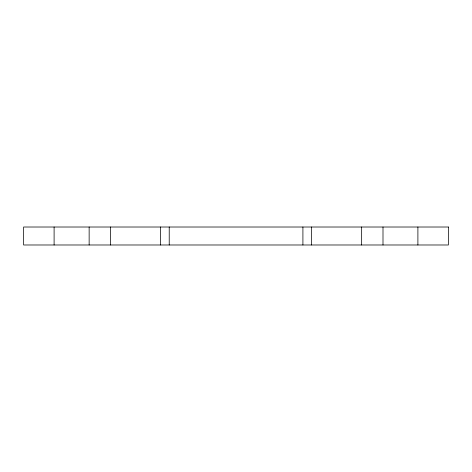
<?xml version="1.0" encoding="UTF-8"?>
<svg xmlns="http://www.w3.org/2000/svg" width="472" height="472" viewBox="0 0 472 472"><rect width="100%" height="100%" fill="white"/><g stroke="black" fill="none" stroke-linecap="round" stroke-linejoin="round"><path stroke-width="0.71" d="M417.897 227.014L417.897 244.986M382.998 227.014L382.998 244.986M361.652 227.014L361.652 244.986M311.549 227.014L311.549 244.986M302.912 227.014L302.912 244.986M169.224 227.014L169.224 244.986M160.592 227.014L160.592 244.986M110.483 227.014L110.483 244.986M89.143 227.014L89.143 244.986M54.103 227.014L54.103 244.986M448.4 227.014L23.6 227.014L23.6 244.986L448.4 244.986L448.4 227.014"/></g></svg>
